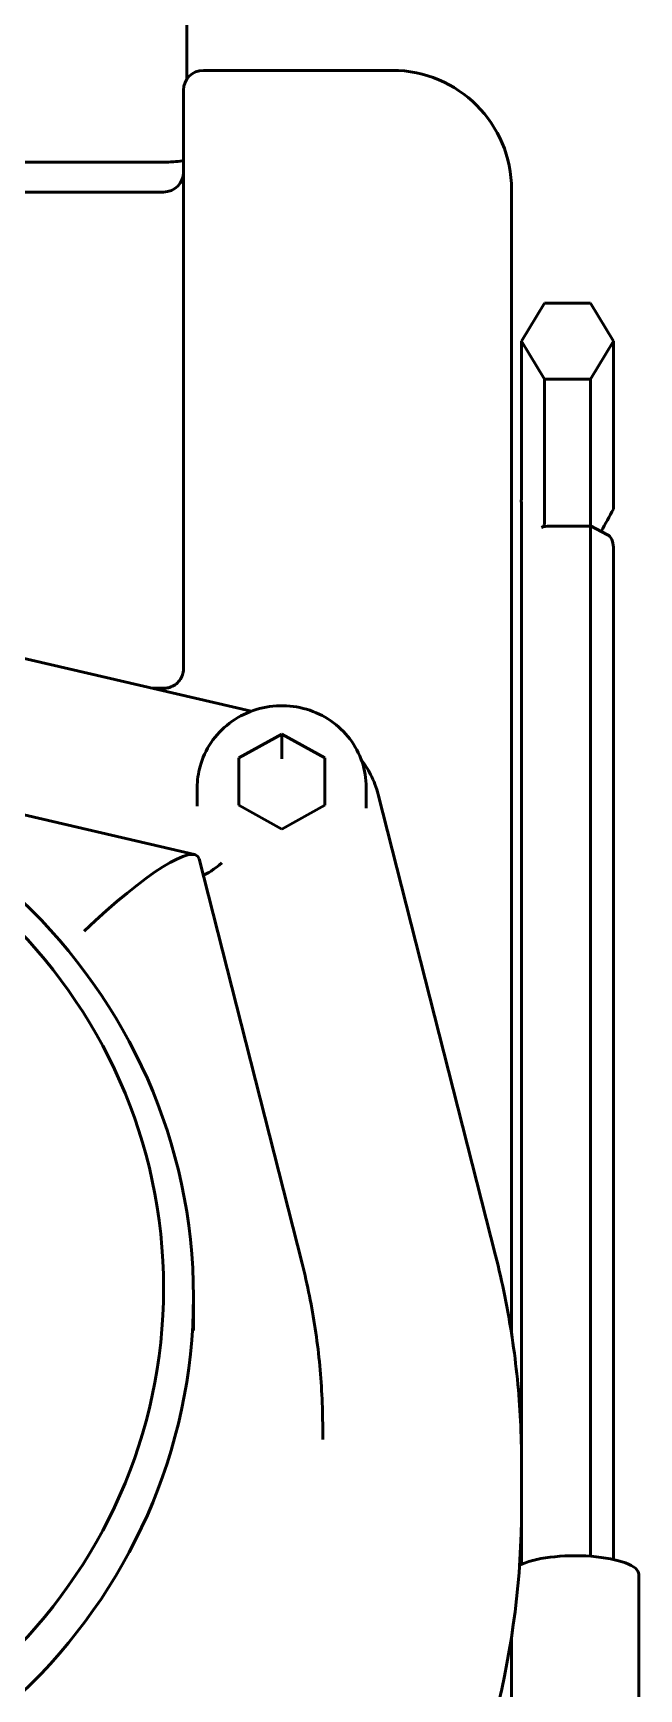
# Model space of a CAD drawing. Header units: inches. Extents: x 11 to 1621, y 11 to 1332.
# Drawn here: x 768.635 to 769.835, y 376.105 to 379.385 of the extents above; entities that cross this region are included whole.
import ezdxf

# ---------------------------------------------------------------- set-up
doc = ezdxf.new("R2010")
doc.units = ezdxf.units.IN
doc.header["$LTSCALE"] = 48
doc.header["$MEASUREMENT"] = 0
doc.layers.add('Visible (ANSI)', color=7, linetype='Continuous', lineweight=50)

msp = doc.modelspace()

# ---------------------------------------------------------------- linework, layer by layer
at = {"layer": 'Visible (ANSI)'}
for p, q in [((768.939929, 379.294057), (768.939929, 392.144584)), ((769.346598, 379.311432), (768.972582, 379.311432)), ((768.933212, 379.25214), (768.933212, 379.272062)), ((768.933212, 379.010007), (768.933212, 379.25214)), ((768.559197, 379.129505), (768.893842, 379.129505)), ((768.893842, 379.070331), (768.598567, 379.070331)), ((769.582819, 379.075212), (769.582819, 378.833079)), ((768.933212, 378.937394), (768.933212, 379.010007)), ((768.933212, 378.604459), (768.933212, 378.937394)), ((769.582819, 378.833079), (769.582819, 378.500144)), ((769.602425, 378.775136), (769.647886, 378.850436)), ((769.647886, 378.850436), (769.738807, 378.850436)), ((769.738807, 378.850436), (769.784268, 378.775136)), ((769.602425, 378.775136), (769.602425, 378.463732)), ((769.647886, 378.699837), (769.602425, 378.775136)), ((769.784268, 378.775136), (769.738807, 378.699837)), ((769.784268, 378.775136), (769.784268, 378.442285)), ((769.647886, 378.699837), (769.647886, 378.411454)), ((769.738807, 378.699837), (769.647886, 378.699837)), ((769.738807, 378.699837), (769.738807, 378.408616)), ((768.933212, 378.125441), (768.933212, 378.604459)), ((769.582819, 378.500144), (769.582819, 376.814635)), ((769.602425, 378.453455), (769.602425, 378.4508)), ((769.602504, 378.451351), (769.602504, 376.552673)), ((769.65933, 378.408616), (769.738807, 378.408616)), ((769.738807, 378.408616), (769.738884, 378.408743)), ((769.738884, 378.408743), (769.738886, 378.408743)), ((769.738886, 376.367584), (769.738886, 378.408743)), ((769.738886, 378.408743), (769.772981, 378.391477)), ((769.784346, 378.366897), (769.784346, 376.361293)), ((768.192514, 378.245108), (769.067088, 378.041689)), ((768.893842, 378.087137), (768.871689, 378.087137)), ((769.042462, 377.949511), (769.127701, 377.996573)), ((769.127701, 377.996573), (769.212939, 377.949511)), ((769.127701, 377.947653), (769.127701, 377.996573)), ((768.121801, 377.951513), (768.955302, 377.757648)), ((769.042462, 377.855387), (769.042462, 377.949511)), ((769.212939, 377.949511), (769.212939, 377.855387)), ((768.960378, 377.853528), (768.960378, 377.890938)), ((769.295023, 377.849505), (769.295023, 377.890938)), ((769.318775, 377.876612), (769.550997, 376.963609)), ((769.127701, 377.808324), (769.042462, 377.855387)), ((769.212939, 377.855387), (769.127701, 377.808324)), ((768.964154, 377.748975), (769.167953, 376.947722)), ((768.952897, 376.881448), (768.952897, 376.814911)), ((769.582819, 376.814635), (769.582819, 376.807848)), ((769.208803, 376.621737), (769.208803, 376.598716)), ((769.602504, 376.552673), (769.602504, 376.463465)), ((769.602504, 376.463465), (769.602504, 376.351585)), ((769.834787, 376.331815), (769.834787, 376.030616)), ((769.582819, 376.208803), (769.582819, 375.000469))]:
    msp.add_line(p, q, dxfattribs=at)
for centre, radius, start, end in [((768.972582, 379.272062), 0.03937, 90, 180), ((769.346598, 379.075212), 0.23622, 0, 90), ((768.893842, 379.109701), 0.03937, 270, 359.99983)]:
    msp.add_arc(centre, radius, start, end, dxfattribs=at)
for centre, major_axis, ratio, start_param, end_param in [((769.59106, 378.447785), (-0.010787, -0.017534), 0.2041861, 2.40399907, 2.82112593), ((769.579773, 378.460764), (0.015815, -0.024436), 0.66812458, 0.80128182, 1.1068892), ((769.74624, 378.417546), (-0.082447, -0.146083), 0.12869756, 1.50986162, 1.81302236), ((769.625155, 378.408576), (0.022705, 0.003231), 0.32902713, 5.5189078, 6.23640504), ((769.65933, 378.402861), (0.019685, 0), 0.2923717, 1.57079633, 2.61799394), ((769.772981, 378.372652), (0.004663, -0.019529), 0.53073218, 1.14804115, 2.71883748), ((768.736613, 377.525566), (-0.22443, -0.229088), 0.17872486, 3.03327553, 4.53193932), ((769.029929, 377.783048), (-0.064123, -0.065454), 0.17872486, 0.30391672, 1.06972613), ((767.79148, 376.463465), (1.811024, 0), 0.95630476, 6.04458284, 6.28318531), ((769.708803, 376.331815), (0.125984, 0), 0.2923717, 0, 2.63585979)]:
    msp.add_ellipse(centre, major_axis=major_axis, ratio=ratio, start_param=start_param, end_param=end_param, dxfattribs=at)
for centre, major_axis in [((767.79148, 376.881448), (1.161417, 0)), ((767.79148, 376.898714), (1.102362, 0))]:
    msp.add_ellipse(centre, major_axis=major_axis, ratio=0.95630476, dxfattribs=at)
for points, knots in [([(768.893842, 379.129505), (768.900347, 379.129505), (768.906936, 379.129738), (768.919333, 379.130623), (768.925304, 379.131298), (768.931387, 379.132262), (768.932313, 379.132417), (768.933212, 379.132577)], [0, 0, 0, 0, 0.04956492, 0.04956492, 0.099648876, 0.099648876, 0.108891875, 0.108891875, 0.108891875, 0.108891875]), ([(768.893842, 378.087137), (768.894818, 378.087137), (768.895794, 378.087174), (768.899701, 378.087466), (768.902627, 378.088014), (768.909426, 378.090073), (768.913252, 378.091943), (768.919981, 378.096633), (768.922968, 378.099508), (768.927923, 378.105985), (768.929899, 378.10969), (768.932533, 378.117377), (768.933212, 378.121456), (768.933212, 378.125441)], [0, 0, 0, 0, 0.007433502, 0.007433502, 0.029860817, 0.029860817, 0.061830996, 0.061830996, 0.093649997, 0.093649997, 0.126772819, 0.126772819, 0.160327364, 0.160327364, 0.160327364, 0.160327364]), ([(769.295023, 377.890938), (769.295023, 377.90805), (769.292188, 377.925157), (769.281151, 377.957668), (769.272932, 377.973056), (769.251926, 378.000657), (769.239099, 378.012832), (769.210089, 378.032771), (769.193875, 378.040483), (769.159682, 378.050635), (769.141695, 378.053032), (769.105799, 378.052217), (769.087895, 378.04899), (769.054058, 378.037201), (769.038122, 378.028657), (769.009924, 378.007123), (768.997636, 377.994173), (768.978005, 377.965225), (768.970612, 377.949267), (768.96228, 377.919009), (768.960378, 377.904974), (768.960378, 377.890938)], [1.57079633, 1.57079633, 1.57079633, 1.57079633, 1.88471906, 1.88471906, 2.19994561, 2.19994561, 2.51840988, 2.51840988, 2.84053566, 2.84053566, 3.1653255, 3.1653255, 3.49097866, 3.49097866, 3.8154729, 3.8154729, 4.13705489, 4.13705489, 4.45489324, 4.45489324, 4.71238898, 4.71238898, 4.71238898, 4.71238898]), ([(769.318775, 377.876612), (769.315268, 377.890401), (769.310187, 377.903778), (769.298423, 377.926639), (769.292229, 377.93638), (769.285224, 377.945482)], [1.809398796, 1.809398796, 1.809398796, 1.809398796, 2.028120265, 2.028120265, 2.205272173, 2.205272173, 2.205272173, 2.205272173]), ([(769.602504, 376.552673), (769.602504, 376.580334), (769.601813, 376.607995), (769.599054, 376.663253), (769.596985, 376.69085), (769.591472, 376.745916), (769.588029, 376.773386), (769.579777, 376.828134), (769.574967, 376.855413), (769.563994, 376.909717), (769.557831, 376.936742), (769.550997, 376.963609)], [1.570796327, 1.570796327, 1.570796327, 1.570796327, 1.618516821, 1.618516821, 1.666237314, 1.666237314, 1.713957808, 1.713957808, 1.761678302, 1.761678302, 1.809398796, 1.809398796, 1.809398796, 1.809398796]), ([(769.208803, 376.621737), (769.208803, 376.643689), (769.208255, 376.665641), (769.206065, 376.709492), (769.204423, 376.731391), (769.200049, 376.775083), (769.197318, 376.796876), (769.190771, 376.840305), (769.186957, 376.86194), (769.178256, 376.905001), (769.173369, 376.926427), (769.167953, 376.947722)], [1.570796327, 1.570796327, 1.570796327, 1.570796327, 1.618516821, 1.618516821, 1.666237314, 1.666237314, 1.713957808, 1.713957808, 1.761678302, 1.761678302, 1.809398796, 1.809398796, 1.809398796, 1.809398796]), ([(769.582689, 376.808685), (769.58277, 376.810559), (769.582814, 376.812433), (769.582819, 376.814416), (769.582819, 376.814525), (769.582819, 376.814635)], [0.320690522, 0.320690522, 0.320690522, 0.320690522, 0.337100928, 0.337100928, 0.3380561419, 0.3380561419, 0.3380561419, 0.3380561419])]:
    msp.add_open_spline(points, degree=3, knots=knots, dxfattribs=at)
msp.add_open_spline([(769.602504, 378.450144), (769.60245, 378.450316), (769.602425, 378.450538), (769.602425, 378.4508)], degree=3, dxfattribs=at)

doc.saveas('drawing.dxf')
